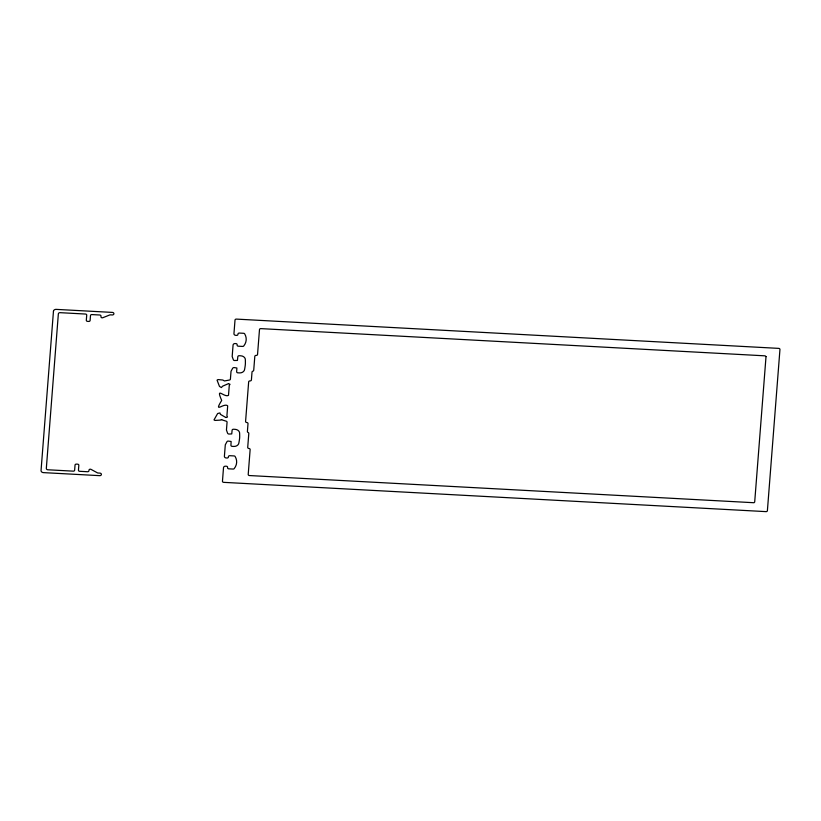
<?xml version="1.0" encoding="UTF-8"?>
<svg xmlns="http://www.w3.org/2000/svg" width="821" height="821" viewBox="0 0 821 821"><rect width="100%" height="100%" fill="white"/><g stroke="black" fill="none" stroke-linecap="round" stroke-linejoin="round"><path stroke-width="1.23" d="M228.33 383.705L222.573 386.198L221.403 387.553L219.474 386.424L217.062 380.154L217.996 379.569L222.809 380.031L224.461 380.954L229.428 380.031A1.293 1.047 0.5 0 0 230.414 379.086L231.009 371.451A1.293 1.047 0.5 0 1 231.122 371.092L232.6 368.362A1.621 1.314 0.5 0 1 234.19 367.582L236.879 368.003L236.664 371.708A1.293 1.047 0.5 0 0 237.874 372.816L239.486 372.908A4.854 3.931 0.5 0 0 244.637 369.255C245.428 364.575 245.458 364.483 245.366 359.988A4.854 3.931 0.5 0 0 240.82 355.811L239.209 355.719A1.293 1.047 0.5 0 0 237.833 356.694L237.433 360.429L234.508 360.511A1.293 1.047 0.5 0 1 233.349 359.762L232.24 356.704A1.293 1.047 0.5 0 1 232.189 356.345L233.072 345.025A1.94 1.57 0.5 0 1 235.134 343.558L235.935 343.609A1.293 1.047 0.5 0 1 237.146 344.717L237.115 345.077A1.293 1.047 0.5 0 0 238.326 346.195L242.595 346.421A1.293 1.047 0.5 0 0 243.765 345.949A15.209 12.305 0.5 0 0 244.699 333.89A1.293 1.047 0.5 0 0 243.611 333.295L239.352 333.069A1.293 1.047 0.5 0 0 237.977 334.044L237.946 334.404A1.293 1.047 0.5 0 1 236.581 335.379L235.771 335.337A1.94 1.57 0.5 0 1 233.954 333.665L235.011 320.077A1.293 1.047 0.5 0 1 236.386 319.102L778.739 348.381A1.293 1.047 0.5 0 1 779.95 349.5L767.399 510.652A1.293 1.047 0.5 0 1 766.024 511.627L223.671 482.348A1.293 1.047 0.5 0 1 222.46 481.239L223.517 467.652A1.94 1.57 0.5 0 1 225.58 466.195L226.391 466.236A1.293 1.047 0.5 0 1 227.602 467.354L227.571 467.713A1.293 1.047 0.5 0 0 228.782 468.822L233.041 469.058A1.293 1.047 0.5 0 0 234.211 468.586A15.209 12.305 0.5 0 0 235.145 456.527A1.293 1.047 0.5 0 0 234.067 455.932L229.798 455.696A1.293 1.047 0.5 0 0 228.433 456.671L228.402 457.03A1.293 1.047 0.5 0 1 227.027 458.005L226.216 457.964A1.94 1.57 0.5 0 1 224.4 456.291L225.282 444.972A1.293 1.047 0.5 0 1 225.395 444.623L226.965 441.719A1.293 1.047 0.5 0 1 228.228 441.093L231.122 441.482L230.937 445.228A1.293 1.047 0.5 0 0 232.148 446.347L233.769 446.439A4.854 3.931 0.5 0 0 238.911 442.776C239.722 438.034 239.763 438.116 239.64 433.519A4.854 3.931 0.5 0 0 235.093 429.332L233.482 429.25A1.293 1.047 0.5 0 0 232.107 430.225L231.748 433.909L229.008 434.052A1.621 1.314 0.5 0 1 227.55 433.098L226.514 430.235A1.293 1.047 0.5 0 1 226.463 429.876L227.058 422.23A1.293 1.047 0.5 0 0 226.216 421.183L221.67 419.788M228.566 383.633L230.013 384.3L229.275 385.429L228.505 395.353C224.102 397.867 215.359 385.942 221.691 400.443C213.203 414.195 223.917 402.434 227.684 405.831L226.914 415.785L227.468 417.027L225.929 417.53M225.703 417.427L220.408 414.359L219.925 412.932L217.637 413.527L214.014 419.88L214.928 420.424L220.5 420.106A1.375 1.119 0.5 0 1 221.67 419.593M766.014 356.612L754.694 502.031L754.027 502.729L249.42 475.544A1.293 1.047 0.5 0 1 248.209 474.435L250.138 449.59A1.293 1.047 0.5 0 0 248.927 448.482A1.293 1.047 0.5 0 1 247.716 447.363L248.804 433.478A1.293 1.047 0.5 0 0 248.096 432.472A1.293 1.047 0.5 0 1 247.398 431.477L248.004 423.636A1.293 1.047 0.5 0 0 246.793 422.528A1.293 1.047 0.5 0 1 245.582 421.409L248.66 381.888A1.293 1.047 0.5 0 1 250.036 380.913A1.293 1.047 0.5 0 0 251.411 379.938L252.016 372.098A1.293 1.047 0.5 0 1 252.868 371.184A1.293 1.047 0.5 0 0 253.72 370.271L254.808 356.386A1.293 1.047 0.5 0 1 256.173 355.411A1.293 1.047 0.5 0 0 257.548 354.436L259.487 329.601A1.293 1.047 0.5 0 1 260.862 328.626L765.1 355.842L766.014 356.612M53.457 311.262L41.05 470.464A2.504 2.032 0.5 0 0 43.4 472.619L99.71 475.657A1.58 1.273 0.5 0 0 101.383 474.476A1.58 1.273 0.5 0 0 99.905 473.112L98.058 473.019A1.293 1.047 0.5 0 1 97.432 472.845L90.998 469.366A1.293 1.047 0.5 0 0 88.986 470.166L88.945 470.751A1.293 1.047 0.5 0 1 87.57 471.726L79.658 471.305A1.293 1.047 0.5 0 1 78.447 470.187L78.826 465.291A1.293 1.047 0.5 0 0 77.626 464.173L76.415 464.111A1.293 1.047 0.5 0 0 75.039 465.086L74.639 470.176A1.293 1.047 0.5 0 1 73.264 471.151L47.834 469.776A1.621 1.314 0.5 0 1 46.325 468.391L58.353 313.889A1.621 1.314 0.5 0 1 60.077 312.668L85.507 314.043A1.293 1.047 0.5 0 1 86.718 315.161L86.318 320.252A1.293 1.047 0.5 0 0 87.529 321.36L88.74 321.432A1.293 1.047 0.5 0 0 90.115 320.457L90.495 315.562A1.293 1.047 0.5 0 1 91.87 314.587L99.772 315.007A1.293 1.047 0.5 0 1 100.983 316.126L100.942 316.711A1.293 1.047 0.5 0 0 102.81 317.717L109.727 314.966A1.293 1.047 0.5 0 1 110.383 314.864L112.22 314.956A1.58 1.273 0.5 0 0 113.903 313.776A1.58 1.273 0.5 0 0 112.426 312.411L56.115 309.373A2.504 2.032 0.5 0 0 53.457 311.262"/></g></svg>
